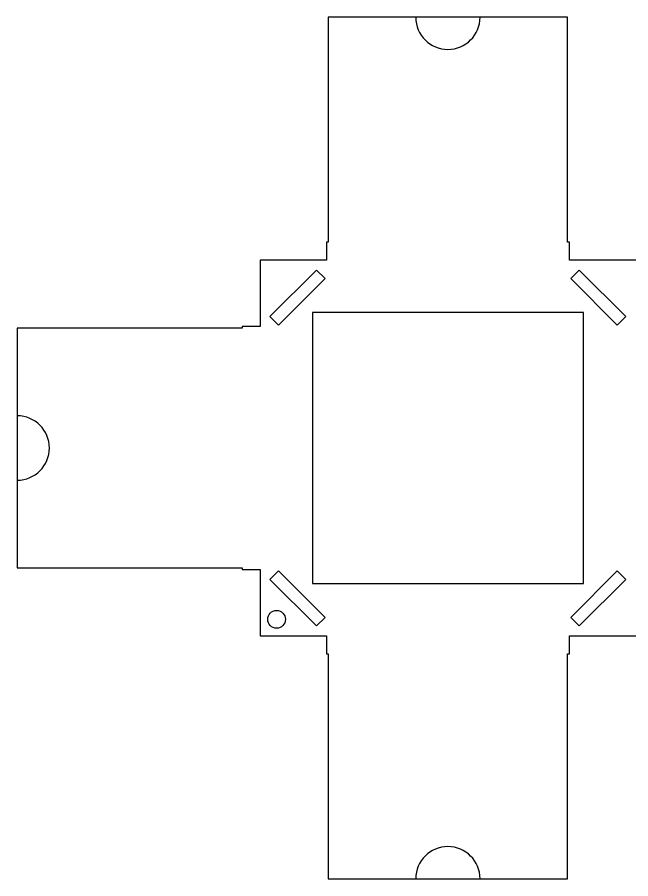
# Model space of a CAD drawing. Header units: millimetres. Extents: x -259 to 644, y -180 to 116.
# Drawn here: x 290.4 to 456.4, y -116.5 to 116.5 of the extents above; entities that cross this region are included whole.
import ezdxf

# ---------------------------------------------------------------- set-up
doc = ezdxf.new("R2010")
doc.units = ezdxf.units.MM

msp = doc.modelspace()

# ---------------------------------------------------------------- linework, layer by layer
at = {"color": 7, "linetype": 'Continuous', "lineweight": 25}
for p, q in [((374.52, 116.46), (374.52, 55.63)), ((439.29, 116.46), (374.52, 116.46)), ((439.29, 55.63), (439.29, 116.46)), ((374.05, 55.63), (374.05, 50.8)), ((374.52, 55.63), (374.05, 55.63)), ((439.77, 55.63), (439.29, 55.63)), ((439.77, 50.8), (439.77, 55.63)), ((356.11, 50.8), (356.11, 32.86)), ((374.05, 50.8), (356.11, 50.8)), ((457.71, 50.8), (439.77, 50.8)), ((371.36, 48.12), (358.79, 35.54)), ((373.7, 45.78), (371.36, 48.12)), ((442.45, 48.12), (440.12, 45.78)), ((455.02, 35.54), (442.45, 48.12)), ((361.13, 33.21), (373.7, 45.78)), ((440.12, 45.78), (452.69, 33.21)), ((358.79, 35.54), (361.13, 33.21)), ((370.27, 36.64), (370.27, -36.64)), ((443.55, 36.64), (370.27, 36.64)), ((443.55, -36.64), (443.55, 36.64)), ((452.69, 33.21), (455.02, 35.54)), ((351.28, 32.86), (351.28, 32.38)), ((356.11, 32.86), (351.28, 32.86)), ((290.45, 32.38), (290.45, -32.38)), ((351.28, 32.38), (290.45, 32.38)), ((290.45, -32.38), (351.28, -32.38)), ((351.28, -32.38), (351.28, -32.86)), ((351.28, -32.86), (356.11, -32.86)), ((356.11, -32.86), (356.11, -50.8)), ((361.13, -33.21), (358.79, -35.54)), ((373.7, -45.78), (361.13, -33.21)), ((452.69, -33.21), (440.12, -45.78)), ((455.02, -35.54), (452.69, -33.21)), ((358.79, -35.54), (371.36, -48.12)), ((370.27, -36.64), (443.55, -36.64)), ((442.45, -48.12), (455.02, -35.54)), ((371.36, -48.12), (373.7, -45.78)), ((440.12, -45.78), (442.45, -48.12)), ((356.11, -50.8), (374.05, -50.8)), ((374.05, -50.8), (374.05, -55.63)), ((439.77, -55.63), (439.77, -50.8)), ((439.77, -50.8), (457.71, -50.8)), ((374.05, -55.63), (374.52, -55.63)), ((374.52, -55.63), (374.52, -116.46)), ((439.29, -55.63), (439.77, -55.63)), ((439.29, -116.46), (439.29, -55.63)), ((374.52, -116.46), (439.29, -116.46))]:
    msp.add_line(p, q, dxfattribs=at)
msp.add_circle((360.59, -46.32), 2.41, dxfattribs=at)
for centre, start, end in [((406.91, 116.46), 180, 0), ((290.45, 0), 270, 90), ((406.91, -116.46), 0, 180)]:
    msp.add_arc(centre, 8.7, start, end, dxfattribs=at)

doc.saveas('drawing.dxf')
